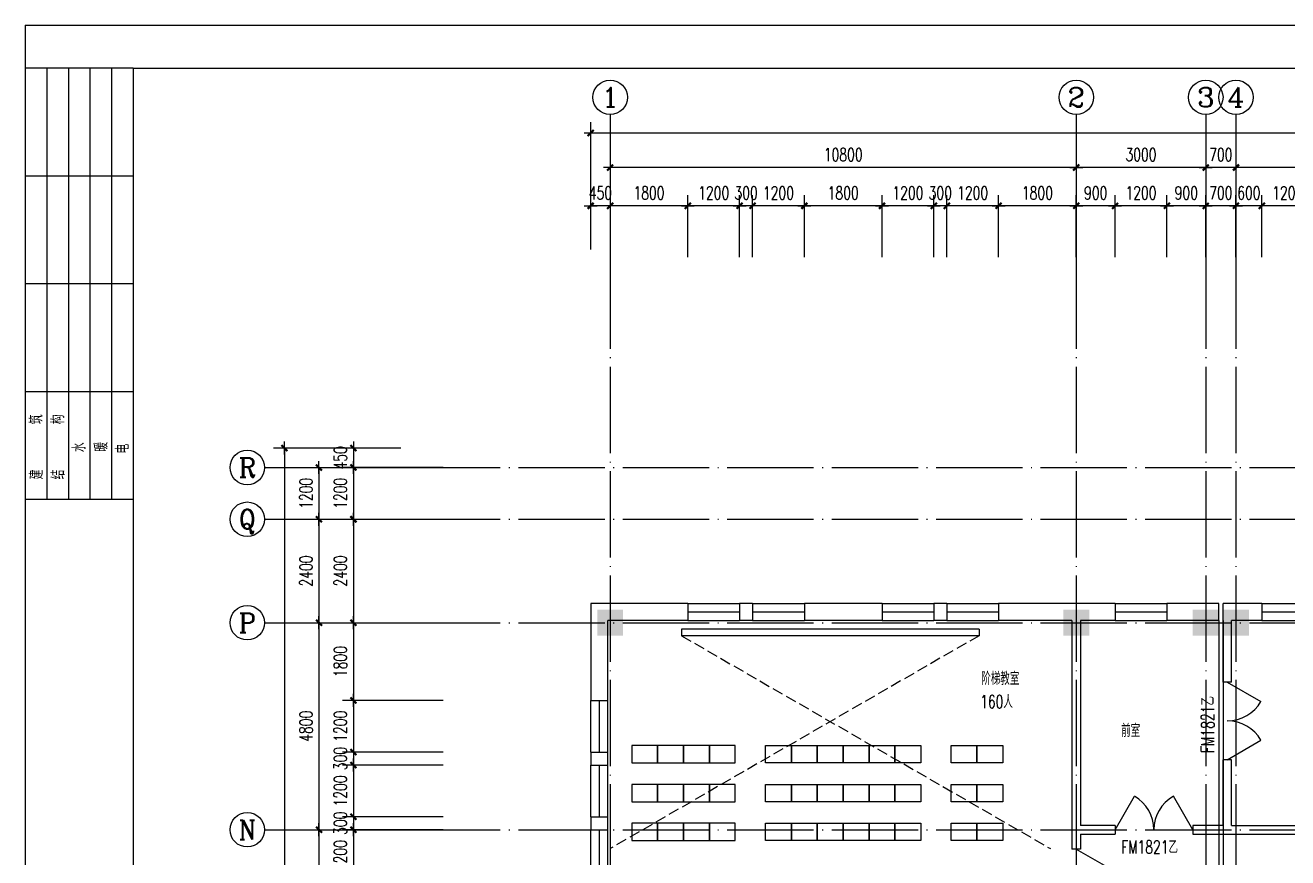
# Model space of a CAD drawing. Extents: x 165127 to 1058185, y 60808 to 144908.
# Drawn here: x 897285 to 926536, y 125603 to 144908 of the extents above; entities that cross this region are included whole.
import ezdxf
from ezdxf.enums import TextEntityAlignment as Align

# ---------------------------------------------------------------- set-up
doc = ezdxf.new("R2010")
doc.units = 0
doc.header["$LTSCALE"] = 1000
doc.linetypes.add('DASH', pattern=[0.35, 0.25, -0.1])
doc.linetypes.add('DOTE', pattern=[2.42, 2, -0.2, 0.02, -0.2])
doc.layers.get('0').update_dxf_attribs({"linetype": 'CONTINUOUS'})
doc.layers.get('DEFPOINTS').update_dxf_attribs({"linetype": 'CONTINUOUS'})
for name, color, linetype in [('AXIS', 3, 'CONTINUOUS'), ('AXIS_TEXT', 7, 'CONTINUOUS'), ('COLUMN', 7, 'CONTINUOUS'), ('DOTE', 1, 'DOTE'), ('F', 252, 'CONTINUOUS'), ('LVTRY', 6, 'CONTINUOUS'), ('PUB_DIM', 3, 'CONTINUOUS'), ('PUB_TEXT', 7, 'CONTINUOUS'), ('STAIR', 3, 'CONTINUOUS'), ('WALL', 255, 'CONTINUOUS'), ('WINDOW', 2, 'CONTINUOUS'), ('WINDOW_TEXT', 7, 'CONTINUOUS')]:
    doc.layers.add(name, color=color, linetype=linetype)
doc.styles.add('_HZTXT', font='romans.shx', dxfattribs={"width": 0.7, "bigfont": 'z.shx'})
doc.styles.add('COMPLEX', font='COMPLEX')
doc.styles.add('DIM_FONT', font='SIMPLEX.shx', dxfattribs={"width": 0.7})
doc.styles.add('SIMPLEX', font='SIMPLEX.SHX')
doc.styles.add('Z', font='romans', dxfattribs={"width": 0.8, "bigfont": 'z'})
doc.dimstyles.new('AXIS', dxfattribs={"dimtxt": 300, "dimasz": 1, "dimexe": 250, "dimexo": 300, "dimgap": 150, "dimtad": 1, "dimdec": 0, "dimdsep": 46, "dimtxsty": 'DIM_FONT', "dimblk": '_DIMX', "dimcen": 2.5, "dimse1": 1, "dimse2": 1, "dimclrt": 7, "dimadec": 0, "dimazin": 0, "dimtfac": 1, "dimtdec": 0, "dimtix": 1, "dimtmove": 2, "dimatfit": 3, "dimldrblk": '_DIMX', "dimfxl": 1, "dimarcsym": 0})
doc.dimstyles.new('DIMA', dxfattribs={"dimtxt": 300, "dimasz": 1, "dimexe": 250, "dimexo": 300, "dimgap": 150, "dimtad": 1, "dimdec": 0, "dimdsep": 46, "dimtxsty": 'DIM_FONT', "dimblk": '_DIMX', "dimcen": 2.5, "dimse1": 1, "dimclrt": 7, "dimadec": 0, "dimazin": 0, "dimtfac": 1, "dimtdec": 0, "dimtix": 1, "dimtmove": 2, "dimatfit": 3, "dimldrblk": '_DIMX', "dimfxl": 1, "dimarcsym": 0})
doc.dimstyles.new('DIMB', dxfattribs={"dimtxt": 300, "dimasz": 1, "dimexe": 250, "dimexo": 300, "dimgap": 150, "dimtad": 1, "dimdec": 0, "dimdsep": 46, "dimtxsty": 'DIM_FONT', "dimblk": '_DIMX', "dimcen": 2.5, "dimse2": 1, "dimclrt": 7, "dimadec": 0, "dimazin": 0, "dimtfac": 1, "dimtdec": 0, "dimtix": 1, "dimtmove": 2, "dimatfit": 3, "dimldrblk": '_DIMX', "dimfxl": 1, "dimarcsym": 0})
doc.dimstyles.new('DIMN', dxfattribs={"dimtxt": 300, "dimasz": 1, "dimexe": 250, "dimexo": 300, "dimgap": 150, "dimtad": 1, "dimdec": 0, "dimdsep": 46, "dimtxsty": 'DIM_FONT', "dimblk": '_DIMX', "dimcen": 2.5, "dimclrt": 7, "dimadec": 0, "dimazin": 0, "dimtfac": 1, "dimtdec": 0, "dimtix": 1, "dimtmove": 2, "dimatfit": 3, "dimldrblk": '_DIMX', "dimfxl": 1, "dimarcsym": 0})

# ---------------------------------------------------------------- blocks, each defined once
blk = doc.blocks.new('A$C407C5CBC')
at = {"layer": 'F'}
blk.add_lwpolyline([(0, 600), (400, 600), (400, 0), (0, 0)], close=True, dxfattribs=at)
blk = doc.blocks.new('_DBLK1')
for p, q in [((-0.5, 0), (-0.25, -0.433)), ((0.5, 0), (0.25, -0.433))]:
    blk.add_line(p, q)
for centre, start, end in [((-0.5, 0), 300, 0), ((0.5, 0), 180, 240)]:
    blk.add_arc(centre, 0.5, start, end)
at = {"layer": 'WINDOW_TEXT', "style": 'SIMPLEX', "flags": 9}
blk.add_attdef('A', text='', height=1, dxfattribs=at).set_placement((0, 1.5), align=Align.MIDDLE)
blk = doc.blocks.new('_FZH')
blk.add_solid([(-0.5, -0.5), (0.5, -0.5), (-0.5, 0.5), (0.5, 0.5)])
blk = doc.blocks.new('A$C34131D43')
at = {"color": 243}
for p, q in [((0, 84100), (0, 0)), ((0, 84100), (160900, 84100)), ((2500, 83102), (0, 83102)), ((500, 83102), (500, 73102)), ((1000, 83102), (1000, 73102)), ((1500, 83102), (1500, 73102)), ((2000, 83102), (2000, 73102)), ((2500, 80602), (0, 80602)), ((2500, 78102), (0, 78102)), ((2500, 75602), (0, 75602)), ((2500, 73102), (0, 73102))]:
    blk.add_line(p, q, dxfattribs=at)
at = {"color": 244}
for p, q in [((2500, 83100), (2500, 950)), ((159900, 83100), (2500, 83100))]:
    blk.add_line(p, q, dxfattribs=at)
at = {"color": 242, "style": 'Z', "width": 0.8}
for s, p in [('筑', (405, 74847)), ('构', (905, 74847)), ('水', (1397, 74200)), ('暖', (1909, 74211)), ('电', (2406, 74168)), ('建', (411, 73569)), ('结', (911, 73569))]:
    blk.add_text(s, height=300, rotation=90, dxfattribs=at).set_placement(p)
blk = doc.blocks.new('_AXISO')
blk.add_circle((0, 0), 0.5)
at = {"layer": 'AXIS_TEXT', "style": 'COMPLEX', "width": 1.041667}
blk.add_attdef('A', text='', height=0.56, dxfattribs=at).set_placement((-0.25, -0.28), (0.25, -0.28), align=Align.FIT)
blk = doc.blocks.new('_DIMX')
blk.add_line((-150, 0), (150, 0))
at = {"const_width": 50}
blk.add_lwpolyline([(-70, -70), (70, 70)], dxfattribs=at)
blk = doc.blocks.new('*D1246')
at = {"color": 0, "linetype": 'ByBlock'}
blk.add_line((752994, 141608), (744396, 141608), dxfattribs=at)
at = {"layer": 'DEFPOINTS', "color": 0, "linetype": 'ByBlock'}
for p in [(744395, 141608), (744395, 139408), (752995, 139408)]:
    blk.add_point(p, dxfattribs=at)
at = {"color": 0, "linetype": 'ByBlock', "rotation": 180}
blk.add_blockref('_DIMX', (744395, 141608), dxfattribs=at)
at = {"color": 0, "linetype": 'ByBlock'}
blk.add_blockref('_DIMX', (752995, 141608), dxfattribs=at)
at = {"color": 7, "linetype": 'ByBlock', "insert": (748695, 141908), "char_height": 300, "attachment_point": 5, "style": 'DIM_FONT'}
blk.add_mtext('8600', dxfattribs=at)
blk = doc.blocks.new('*D1247')
at = {"color": 0, "linetype": 'ByBlock'}
for p, q in [((743694, 141608), (743693, 141608)), ((744395, 141608), (743695, 141608)), ((744396, 141608), (744397, 141608))]:
    blk.add_line(p, q, dxfattribs=at)
at = {"layer": 'DEFPOINTS', "color": 0, "linetype": 'ByBlock'}
for p in [(743695, 141608), (743695, 139408), (744395, 139408)]:
    blk.add_point(p, dxfattribs=at)
at = {"color": 0, "linetype": 'ByBlock'}
blk.add_blockref('_DIMX', (743695, 141608), dxfattribs=at)
at = {"color": 0, "linetype": 'ByBlock', "rotation": 180}
blk.add_blockref('_DIMX', (744395, 141608), dxfattribs=at)
at = {"color": 7, "linetype": 'ByBlock', "insert": (744045, 141908), "char_height": 300, "attachment_point": 5, "style": 'DIM_FONT'}
blk.add_mtext('700', dxfattribs=at)
blk = doc.blocks.new('*D1248')
at = {"color": 0, "linetype": 'ByBlock'}
blk.add_line((743694, 141608), (740696, 141608), dxfattribs=at)
at = {"layer": 'DEFPOINTS', "color": 0, "linetype": 'ByBlock'}
for p in [(740695, 141608), (740695, 139408), (743695, 139408)]:
    blk.add_point(p, dxfattribs=at)
at = {"color": 0, "linetype": 'ByBlock', "rotation": 180}
blk.add_blockref('_DIMX', (740695, 141608), dxfattribs=at)
at = {"color": 0, "linetype": 'ByBlock'}
blk.add_blockref('_DIMX', (743695, 141608), dxfattribs=at)
at = {"color": 7, "linetype": 'ByBlock', "insert": (742195, 141908), "char_height": 300, "attachment_point": 5, "style": 'DIM_FONT'}
blk.add_mtext('3000', dxfattribs=at)
blk = doc.blocks.new('*D1249')
at = {"color": 0, "linetype": 'ByBlock'}
blk.add_line((740694, 141608), (729896, 141608), dxfattribs=at)
at = {"layer": 'DEFPOINTS', "color": 0, "linetype": 'ByBlock'}
for p in [(729895, 141608), (729895, 139408), (740695, 139408)]:
    blk.add_point(p, dxfattribs=at)
at = {"color": 0, "linetype": 'ByBlock', "rotation": 180}
blk.add_blockref('_DIMX', (729895, 141608), dxfattribs=at)
at = {"color": 0, "linetype": 'ByBlock'}
blk.add_blockref('_DIMX', (740695, 141608), dxfattribs=at)
at = {"color": 7, "linetype": 'ByBlock', "insert": (735295, 141908), "char_height": 300, "attachment_point": 5, "style": 'DIM_FONT'}
blk.add_mtext('10800', dxfattribs=at)
blk = doc.blocks.new('*D1250')
at = {"color": 0, "linetype": 'ByBlock'}
for p, q in [((729445, 139708), (729445, 142658)), ((855745, 139708), (855745, 142658)), ((855744, 142408), (729446, 142408))]:
    blk.add_line(p, q, dxfattribs=at)
at = {"layer": 'DEFPOINTS', "color": 0, "linetype": 'ByBlock'}
for p in [(729445, 142408), (729445, 139408), (855745, 139408)]:
    blk.add_point(p, dxfattribs=at)
at = {"color": 0, "linetype": 'ByBlock', "rotation": 180}
blk.add_blockref('_DIMX', (729445, 142408), dxfattribs=at)
at = {"color": 0, "linetype": 'ByBlock'}
blk.add_blockref('_DIMX', (855745, 142408), dxfattribs=at)
at = {"color": 7, "linetype": 'ByBlock', "insert": (792595, 142708), "char_height": 300, "attachment_point": 5, "style": 'DIM_FONT'}
blk.add_mtext('126300', dxfattribs=at)
blk = doc.blocks.new('*D1263')
at = {"color": 0, "linetype": 'ByBlock'}
blk.add_line((723149, 134652), (723149, 133454), dxfattribs=at)
at = {"layer": 'DEFPOINTS', "color": 0, "linetype": 'ByBlock'}
for p in [(725349, 134653), (723149, 133453), (725349, 133453)]:
    blk.add_point(p, dxfattribs=at)
at = {"color": 0, "linetype": 'ByBlock'}
for p, rotation in [((723149, 134653), 90), ((723149, 133453), 270)]:
    blk.add_blockref('_DIMX', p, dxfattribs=dict(at, rotation=rotation))
at = {"color": 7, "linetype": 'ByBlock', "insert": (722849, 134053), "char_height": 300, "attachment_point": 5, "rotation": 90, "style": 'DIM_FONT'}
blk.add_mtext('1200', dxfattribs=at)
blk = doc.blocks.new('*D1264')
at = {"color": 0, "linetype": 'ByBlock'}
blk.add_line((723149, 133452), (723149, 131054), dxfattribs=at)
at = {"layer": 'DEFPOINTS', "color": 0, "linetype": 'ByBlock'}
for p in [(725349, 133453), (723149, 131053), (725349, 131053)]:
    blk.add_point(p, dxfattribs=at)
at = {"color": 0, "linetype": 'ByBlock'}
for p, rotation in [((723149, 133453), 90), ((723149, 131053), 270)]:
    blk.add_blockref('_DIMX', p, dxfattribs=dict(at, rotation=rotation))
at = {"color": 7, "linetype": 'ByBlock', "insert": (722849, 132253), "char_height": 300, "attachment_point": 5, "rotation": 90, "style": 'DIM_FONT'}
blk.add_mtext('2400', dxfattribs=at)
blk = doc.blocks.new('*D1265')
at = {"color": 0, "linetype": 'ByBlock'}
blk.add_line((723149, 131052), (723149, 126254), dxfattribs=at)
at = {"layer": 'DEFPOINTS', "color": 0, "linetype": 'ByBlock'}
for p in [(725349, 131053), (723149, 126253), (725349, 126253)]:
    blk.add_point(p, dxfattribs=at)
at = {"color": 0, "linetype": 'ByBlock'}
for p, rotation in [((723149, 131053), 90), ((723149, 126253), 270)]:
    blk.add_blockref('_DIMX', p, dxfattribs=dict(at, rotation=rotation))
at = {"color": 7, "linetype": 'ByBlock', "insert": (722849, 128653), "char_height": 300, "attachment_point": 5, "rotation": 90, "style": 'DIM_FONT'}
blk.add_mtext('4800', dxfattribs=at)
blk = doc.blocks.new('*D1266')
at = {"color": 0, "linetype": 'ByBlock'}
blk.add_line((723149, 126252), (723149, 123254), dxfattribs=at)
at = {"layer": 'DEFPOINTS', "color": 0, "linetype": 'ByBlock'}
for p in [(725349, 126253), (723149, 123253), (725349, 123253)]:
    blk.add_point(p, dxfattribs=at)
at = {"color": 0, "linetype": 'ByBlock'}
for p, rotation in [((723149, 126253), 90), ((723149, 123253), 270)]:
    blk.add_blockref('_DIMX', p, dxfattribs=dict(at, rotation=rotation))
at = {"color": 7, "linetype": 'ByBlock', "insert": (722849, 124753), "char_height": 300, "attachment_point": 5, "rotation": 90, "style": 'DIM_FONT'}
blk.add_mtext('3000', dxfattribs=at)
blk = doc.blocks.new('*D1278')
at = {"color": 0, "linetype": 'ByBlock'}
for p, q in [((725049, 135103), (722099, 135103)), ((722349, 135102), (722349, 78404)), ((725049, 78403), (722099, 78403))]:
    blk.add_line(p, q, dxfattribs=at)
at = {"layer": 'DEFPOINTS', "color": 0, "linetype": 'ByBlock'}
for p in [(725349, 135103), (722349, 78403), (725349, 78403)]:
    blk.add_point(p, dxfattribs=at)
at = {"color": 0, "linetype": 'ByBlock'}
for p, rotation in [((722349, 135103), 90), ((722349, 78403), 270)]:
    blk.add_blockref('_DIMX', p, dxfattribs=dict(at, rotation=rotation))
at = {"color": 7, "linetype": 'ByBlock', "insert": (722049, 106753), "char_height": 300, "attachment_point": 5, "rotation": 90, "style": 'DIM_FONT'}
blk.add_mtext('56700', dxfattribs=at)
blk = doc.blocks.new('_WBLK')
for p, q in [((-0.5, 0.5), (0.5, 0.5)), ((-0.5, 0), (0.5, 0)), ((-0.5, -0.5), (0.5, -0.5))]:
    blk.add_line(p, q)
at = {"layer": 'WINDOW_TEXT', "style": 'SIMPLEX', "flags": 9}
blk.add_attdef('A', text='', height=1, dxfattribs=at).set_placement((0, 1.5), align=Align.MIDDLE)
blk = doc.blocks.new('*D1279')
at = {"color": 0, "linetype": 'ByBlock'}
for p, q in [((723947, 131052), (723947, 129254)), ((726024, 129253), (723697, 129253))]:
    blk.add_line(p, q, dxfattribs=at)
at = {"layer": 'DEFPOINTS', "color": 0, "linetype": 'ByBlock'}
for p in [(726324, 131053), (723947, 129253), (726324, 129253)]:
    blk.add_point(p, dxfattribs=at)
at = {"color": 0, "linetype": 'ByBlock'}
for p, rotation in [((723947, 131053), 90), ((723947, 129253), 270)]:
    blk.add_blockref('_DIMX', p, dxfattribs=dict(at, rotation=rotation))
at = {"color": 7, "linetype": 'ByBlock', "insert": (723647, 130153), "char_height": 300, "attachment_point": 5, "rotation": 90, "style": 'DIM_FONT'}
blk.add_mtext('1800', dxfattribs=at)
blk = doc.blocks.new('*D1280')
at = {"color": 0, "linetype": 'ByBlock'}
for p, q in [((726024, 129253), (723697, 129253)), ((723947, 129252), (723947, 128054)), ((726024, 128053), (723697, 128053))]:
    blk.add_line(p, q, dxfattribs=at)
at = {"layer": 'DEFPOINTS', "color": 0, "linetype": 'ByBlock'}
for p in [(726324, 129253), (723947, 128053), (726324, 128053)]:
    blk.add_point(p, dxfattribs=at)
at = {"color": 0, "linetype": 'ByBlock'}
for p, rotation in [((723947, 129253), 90), ((723947, 128053), 270)]:
    blk.add_blockref('_DIMX', p, dxfattribs=dict(at, rotation=rotation))
at = {"color": 7, "linetype": 'ByBlock', "insert": (723647, 128653), "char_height": 300, "attachment_point": 5, "rotation": 90, "style": 'DIM_FONT'}
blk.add_mtext('1200', dxfattribs=at)
blk = doc.blocks.new('*D1281')
at = {"color": 0, "linetype": 'ByBlock'}
for p, q in [((726024, 128053), (723697, 128053)), ((723947, 128054), (723947, 128055)), ((723947, 128053), (723947, 127753)), ((726024, 127753), (723697, 127753)), ((723947, 127752), (723947, 127751))]:
    blk.add_line(p, q, dxfattribs=at)
at = {"layer": 'DEFPOINTS', "color": 0, "linetype": 'ByBlock'}
for p in [(726324, 128053), (723947, 127753), (726324, 127753)]:
    blk.add_point(p, dxfattribs=at)
at = {"color": 0, "linetype": 'ByBlock'}
for p, rotation in [((723947, 128053), 270), ((723947, 127753), 90)]:
    blk.add_blockref('_DIMX', p, dxfattribs=dict(at, rotation=rotation))
at = {"color": 7, "linetype": 'ByBlock', "insert": (723647, 127903), "char_height": 300, "attachment_point": 5, "rotation": 90, "style": 'DIM_FONT'}
blk.add_mtext('300', dxfattribs=at)
blk = doc.blocks.new('*D1282')
at = {"color": 0, "linetype": 'ByBlock'}
for p, q in [((726024, 127753), (723697, 127753)), ((723947, 127752), (723947, 126554)), ((726024, 126553), (723697, 126553))]:
    blk.add_line(p, q, dxfattribs=at)
at = {"layer": 'DEFPOINTS', "color": 0, "linetype": 'ByBlock'}
for p in [(726324, 127753), (723947, 126553), (726324, 126553)]:
    blk.add_point(p, dxfattribs=at)
at = {"color": 0, "linetype": 'ByBlock'}
for p, rotation in [((723947, 127753), 90), ((723947, 126553), 270)]:
    blk.add_blockref('_DIMX', p, dxfattribs=dict(at, rotation=rotation))
at = {"color": 7, "linetype": 'ByBlock', "insert": (723647, 127153), "char_height": 300, "attachment_point": 5, "rotation": 90, "style": 'DIM_FONT'}
blk.add_mtext('1200', dxfattribs=at)
blk = doc.blocks.new('*D1283')
at = {"color": 0, "linetype": 'ByBlock'}
for p, q in [((726024, 126553), (723697, 126553)), ((723947, 126554), (723947, 126555)), ((723947, 126553), (723947, 126253)), ((726024, 126253), (723697, 126253)), ((723947, 126252), (723947, 126251))]:
    blk.add_line(p, q, dxfattribs=at)
at = {"layer": 'DEFPOINTS', "color": 0, "linetype": 'ByBlock'}
for p in [(726324, 126553), (723947, 126253), (726324, 126253)]:
    blk.add_point(p, dxfattribs=at)
at = {"color": 0, "linetype": 'ByBlock'}
for p, rotation in [((723947, 126553), 270), ((723947, 126253), 90)]:
    blk.add_blockref('_DIMX', p, dxfattribs=dict(at, rotation=rotation))
at = {"color": 7, "linetype": 'ByBlock', "insert": (723647, 126403), "char_height": 300, "attachment_point": 5, "rotation": 90, "style": 'DIM_FONT'}
blk.add_mtext('300', dxfattribs=at)
blk = doc.blocks.new('*D1284')
at = {"color": 0, "linetype": 'ByBlock'}
for p, q in [((726024, 126253), (723697, 126253)), ((723947, 126252), (723947, 125054)), ((726024, 125053), (723697, 125053))]:
    blk.add_line(p, q, dxfattribs=at)
at = {"layer": 'DEFPOINTS', "color": 0, "linetype": 'ByBlock'}
for p in [(726324, 126253), (723947, 125053), (726324, 125053)]:
    blk.add_point(p, dxfattribs=at)
at = {"color": 0, "linetype": 'ByBlock'}
for p, rotation in [((723947, 126253), 90), ((723947, 125053), 270)]:
    blk.add_blockref('_DIMX', p, dxfattribs=dict(at, rotation=rotation))
at = {"color": 7, "linetype": 'ByBlock', "insert": (723647, 125653), "char_height": 300, "attachment_point": 5, "rotation": 90, "style": 'DIM_FONT'}
blk.add_mtext('1200', dxfattribs=at)
blk = doc.blocks.new('*D1312')
at = {"color": 0, "linetype": 'ByBlock'}
for p, q in [((744995, 139530), (744995, 140971)), ((746194, 140721), (744996, 140721)), ((746195, 139530), (746195, 140971))]:
    blk.add_line(p, q, dxfattribs=at)
at = {"layer": 'DEFPOINTS', "color": 0, "linetype": 'ByBlock'}
for p in [(744995, 140721), (744995, 139230), (746195, 139230)]:
    blk.add_point(p, dxfattribs=at)
at = {"color": 0, "linetype": 'ByBlock', "rotation": 180}
blk.add_blockref('_DIMX', (744995, 140721), dxfattribs=at)
at = {"color": 0, "linetype": 'ByBlock'}
blk.add_blockref('_DIMX', (746195, 140721), dxfattribs=at)
at = {"color": 7, "linetype": 'ByBlock', "insert": (745595, 141021), "char_height": 300, "attachment_point": 5, "style": 'DIM_FONT'}
blk.add_mtext('1200', dxfattribs=at)
blk = doc.blocks.new('*D1313')
at = {"color": 0, "linetype": 'ByBlock'}
for p, q in [((744394, 140721), (744393, 140721)), ((744395, 139530), (744395, 140971)), ((744995, 140721), (744395, 140721)), ((744995, 139530), (744995, 140971)), ((744996, 140721), (744997, 140721))]:
    blk.add_line(p, q, dxfattribs=at)
at = {"layer": 'DEFPOINTS', "color": 0, "linetype": 'ByBlock'}
for p in [(744395, 140721), (744395, 139230), (744995, 139230)]:
    blk.add_point(p, dxfattribs=at)
at = {"color": 0, "linetype": 'ByBlock'}
blk.add_blockref('_DIMX', (744395, 140721), dxfattribs=at)
at = {"color": 0, "linetype": 'ByBlock', "rotation": 180}
blk.add_blockref('_DIMX', (744995, 140721), dxfattribs=at)
at = {"color": 7, "linetype": 'ByBlock', "insert": (744695, 141021), "char_height": 300, "attachment_point": 5, "style": 'DIM_FONT'}
blk.add_mtext('600', dxfattribs=at)
blk = doc.blocks.new('*D1314')
at = {"color": 0, "linetype": 'ByBlock'}
for p, q in [((743694, 140721), (743693, 140721)), ((743695, 139530), (743695, 140971)), ((744395, 140721), (743695, 140721)), ((744395, 139530), (744395, 140971)), ((744396, 140721), (744397, 140721))]:
    blk.add_line(p, q, dxfattribs=at)
at = {"layer": 'DEFPOINTS', "color": 0, "linetype": 'ByBlock'}
for p in [(743695, 140721), (743695, 139230), (744395, 139230)]:
    blk.add_point(p, dxfattribs=at)
at = {"color": 0, "linetype": 'ByBlock'}
blk.add_blockref('_DIMX', (743695, 140721), dxfattribs=at)
at = {"color": 0, "linetype": 'ByBlock', "rotation": 180}
blk.add_blockref('_DIMX', (744395, 140721), dxfattribs=at)
at = {"color": 7, "linetype": 'ByBlock', "insert": (744045, 141021), "char_height": 300, "attachment_point": 5, "style": 'DIM_FONT'}
blk.add_mtext('700', dxfattribs=at)
blk = doc.blocks.new('*D1315')
at = {"color": 0, "linetype": 'ByBlock'}
for p, q in [((742795, 139530), (742795, 140971)), ((743694, 140721), (742796, 140721)), ((743695, 139530), (743695, 140971))]:
    blk.add_line(p, q, dxfattribs=at)
at = {"layer": 'DEFPOINTS', "color": 0, "linetype": 'ByBlock'}
for p in [(742795, 140721), (742795, 139230), (743695, 139230)]:
    blk.add_point(p, dxfattribs=at)
at = {"color": 0, "linetype": 'ByBlock', "rotation": 180}
blk.add_blockref('_DIMX', (742795, 140721), dxfattribs=at)
at = {"color": 0, "linetype": 'ByBlock'}
blk.add_blockref('_DIMX', (743695, 140721), dxfattribs=at)
at = {"color": 7, "linetype": 'ByBlock', "insert": (743245, 141021), "char_height": 300, "attachment_point": 5, "style": 'DIM_FONT'}
blk.add_mtext('900', dxfattribs=at)
blk = doc.blocks.new('*D1316')
at = {"color": 0, "linetype": 'ByBlock'}
for p, q in [((741595, 139530), (741595, 140971)), ((742794, 140721), (741596, 140721)), ((742795, 139530), (742795, 140971))]:
    blk.add_line(p, q, dxfattribs=at)
at = {"layer": 'DEFPOINTS', "color": 0, "linetype": 'ByBlock'}
for p in [(741595, 140721), (741595, 139230), (742795, 139230)]:
    blk.add_point(p, dxfattribs=at)
at = {"color": 0, "linetype": 'ByBlock', "rotation": 180}
blk.add_blockref('_DIMX', (741595, 140721), dxfattribs=at)
at = {"color": 0, "linetype": 'ByBlock'}
blk.add_blockref('_DIMX', (742795, 140721), dxfattribs=at)
at = {"color": 7, "linetype": 'ByBlock', "insert": (742195, 141021), "char_height": 300, "attachment_point": 5, "style": 'DIM_FONT'}
blk.add_mtext('1200', dxfattribs=at)
blk = doc.blocks.new('*D1317')
at = {"color": 0, "linetype": 'ByBlock'}
for p, q in [((740695, 139530), (740695, 140971)), ((741594, 140721), (740696, 140721)), ((741595, 139530), (741595, 140971))]:
    blk.add_line(p, q, dxfattribs=at)
at = {"layer": 'DEFPOINTS', "color": 0, "linetype": 'ByBlock'}
for p in [(740695, 140721), (740695, 139230), (741595, 139230)]:
    blk.add_point(p, dxfattribs=at)
at = {"color": 0, "linetype": 'ByBlock', "rotation": 180}
blk.add_blockref('_DIMX', (740695, 140721), dxfattribs=at)
at = {"color": 0, "linetype": 'ByBlock'}
blk.add_blockref('_DIMX', (741595, 140721), dxfattribs=at)
at = {"color": 7, "linetype": 'ByBlock', "insert": (741145, 141021), "char_height": 300, "attachment_point": 5, "style": 'DIM_FONT'}
blk.add_mtext('900', dxfattribs=at)
blk = doc.blocks.new('*D1318')
at = {"color": 0, "linetype": 'ByBlock'}
for p, q in [((738895, 139530), (738895, 140971)), ((740694, 140721), (738896, 140721)), ((740695, 139530), (740695, 140971))]:
    blk.add_line(p, q, dxfattribs=at)
at = {"layer": 'DEFPOINTS', "color": 0, "linetype": 'ByBlock'}
for p in [(738895, 140721), (738895, 139230), (740695, 139230)]:
    blk.add_point(p, dxfattribs=at)
at = {"color": 0, "linetype": 'ByBlock', "rotation": 180}
blk.add_blockref('_DIMX', (738895, 140721), dxfattribs=at)
at = {"color": 0, "linetype": 'ByBlock'}
blk.add_blockref('_DIMX', (740695, 140721), dxfattribs=at)
at = {"color": 7, "linetype": 'ByBlock', "insert": (739795, 141021), "char_height": 300, "attachment_point": 5, "style": 'DIM_FONT'}
blk.add_mtext('1800', dxfattribs=at)
blk = doc.blocks.new('*D1319')
at = {"color": 0, "linetype": 'ByBlock'}
for p, q in [((737695, 139530), (737695, 140971)), ((738894, 140721), (737696, 140721)), ((738895, 139530), (738895, 140971))]:
    blk.add_line(p, q, dxfattribs=at)
at = {"layer": 'DEFPOINTS', "color": 0, "linetype": 'ByBlock'}
for p in [(737695, 140721), (737695, 139230), (738895, 139230)]:
    blk.add_point(p, dxfattribs=at)
at = {"color": 0, "linetype": 'ByBlock'}
for p, rotation in [((737695, 140721), 180.0000000000014), ((738895, 140721), 1.438849039914203e-12)]:
    blk.add_blockref('_DIMX', p, dxfattribs=dict(at, rotation=rotation))
at = {"color": 7, "linetype": 'ByBlock', "insert": (738295, 141021), "char_height": 300, "attachment_point": 5, "style": 'DIM_FONT'}
blk.add_mtext('1200', dxfattribs=at)
blk = doc.blocks.new('*D1320')
at = {"color": 0, "linetype": 'ByBlock'}
for p, q in [((737394, 140721), (737393, 140721)), ((737395, 139530), (737395, 140971)), ((737695, 140721), (737395, 140721)), ((737695, 139530), (737695, 140971)), ((737696, 140721), (737697, 140721))]:
    blk.add_line(p, q, dxfattribs=at)
at = {"layer": 'DEFPOINTS', "color": 0, "linetype": 'ByBlock'}
for p in [(737395, 140721), (737395, 139230), (737695, 139230)]:
    blk.add_point(p, dxfattribs=at)
at = {"color": 0, "linetype": 'ByBlock'}
blk.add_blockref('_DIMX', (737395, 140721), dxfattribs=at)
at = {"color": 0, "linetype": 'ByBlock', "rotation": 180}
blk.add_blockref('_DIMX', (737695, 140721), dxfattribs=at)
at = {"color": 7, "linetype": 'ByBlock', "insert": (737545, 141021), "char_height": 300, "attachment_point": 5, "style": 'DIM_FONT'}
blk.add_mtext('300', dxfattribs=at)
blk = doc.blocks.new('*D1321')
at = {"color": 0, "linetype": 'ByBlock'}
for p, q in [((736195, 139530), (736195, 140971)), ((737394, 140721), (736196, 140721)), ((737395, 139530), (737395, 140971))]:
    blk.add_line(p, q, dxfattribs=at)
at = {"layer": 'DEFPOINTS', "color": 0, "linetype": 'ByBlock'}
for p in [(736195, 140721), (736195, 139230), (737395, 139230)]:
    blk.add_point(p, dxfattribs=at)
at = {"color": 0, "linetype": 'ByBlock', "rotation": 180}
blk.add_blockref('_DIMX', (736195, 140721), dxfattribs=at)
at = {"color": 0, "linetype": 'ByBlock'}
blk.add_blockref('_DIMX', (737395, 140721), dxfattribs=at)
at = {"color": 7, "linetype": 'ByBlock', "insert": (736795, 141021), "char_height": 300, "attachment_point": 5, "style": 'DIM_FONT'}
blk.add_mtext('1200', dxfattribs=at)
blk = doc.blocks.new('*D1322')
at = {"color": 0, "linetype": 'ByBlock'}
for p, q in [((734395, 139530), (734395, 140971)), ((736194, 140721), (734396, 140721)), ((736195, 139530), (736195, 140971))]:
    blk.add_line(p, q, dxfattribs=at)
at = {"layer": 'DEFPOINTS', "color": 0, "linetype": 'ByBlock'}
for p in [(734395, 140721), (734395, 139230), (736195, 139230)]:
    blk.add_point(p, dxfattribs=at)
at = {"color": 0, "linetype": 'ByBlock', "rotation": 180}
blk.add_blockref('_DIMX', (734395, 140721), dxfattribs=at)
at = {"color": 0, "linetype": 'ByBlock'}
blk.add_blockref('_DIMX', (736195, 140721), dxfattribs=at)
at = {"color": 7, "linetype": 'ByBlock', "insert": (735295, 141021), "char_height": 300, "attachment_point": 5, "style": 'DIM_FONT'}
blk.add_mtext('1800', dxfattribs=at)
blk = doc.blocks.new('*D1323')
at = {"color": 0, "linetype": 'ByBlock'}
for p, q in [((733195, 139530), (733195, 140971)), ((734394, 140721), (733196, 140721)), ((734395, 139530), (734395, 140971))]:
    blk.add_line(p, q, dxfattribs=at)
at = {"layer": 'DEFPOINTS', "color": 0, "linetype": 'ByBlock'}
for p in [(733195, 140721), (733195, 139230), (734395, 139230)]:
    blk.add_point(p, dxfattribs=at)
at = {"color": 0, "linetype": 'ByBlock', "rotation": 180}
blk.add_blockref('_DIMX', (733195, 140721), dxfattribs=at)
at = {"color": 0, "linetype": 'ByBlock'}
blk.add_blockref('_DIMX', (734395, 140721), dxfattribs=at)
at = {"color": 7, "linetype": 'ByBlock', "insert": (733795, 141021), "char_height": 300, "attachment_point": 5, "style": 'DIM_FONT'}
blk.add_mtext('1200', dxfattribs=at)
blk = doc.blocks.new('*D1324')
at = {"color": 0, "linetype": 'ByBlock'}
for p, q in [((732894, 140721), (732893, 140721)), ((732895, 139530), (732895, 140971)), ((733195, 140721), (732895, 140721)), ((733195, 139530), (733195, 140971)), ((733196, 140721), (733197, 140721))]:
    blk.add_line(p, q, dxfattribs=at)
at = {"layer": 'DEFPOINTS', "color": 0, "linetype": 'ByBlock'}
for p in [(732895, 140721), (732895, 139230), (733195, 139230)]:
    blk.add_point(p, dxfattribs=at)
at = {"color": 0, "linetype": 'ByBlock'}
blk.add_blockref('_DIMX', (732895, 140721), dxfattribs=at)
at = {"color": 0, "linetype": 'ByBlock', "rotation": 180}
blk.add_blockref('_DIMX', (733195, 140721), dxfattribs=at)
at = {"color": 7, "linetype": 'ByBlock', "insert": (733045, 141021), "char_height": 300, "attachment_point": 5, "style": 'DIM_FONT'}
blk.add_mtext('300', dxfattribs=at)
blk = doc.blocks.new('*D1325')
at = {"color": 0, "linetype": 'ByBlock'}
for p, q in [((731695, 139530), (731695, 140971)), ((732894, 140721), (731696, 140721)), ((732895, 139530), (732895, 140971))]:
    blk.add_line(p, q, dxfattribs=at)
at = {"layer": 'DEFPOINTS', "color": 0, "linetype": 'ByBlock'}
for p in [(731695, 140721), (731695, 139230), (732895, 139230)]:
    blk.add_point(p, dxfattribs=at)
at = {"color": 0, "linetype": 'ByBlock', "rotation": 180}
blk.add_blockref('_DIMX', (731695, 140721), dxfattribs=at)
at = {"color": 0, "linetype": 'ByBlock'}
blk.add_blockref('_DIMX', (732895, 140721), dxfattribs=at)
at = {"color": 7, "linetype": 'ByBlock', "insert": (732295, 141021), "char_height": 300, "attachment_point": 5, "style": 'DIM_FONT'}
blk.add_mtext('1200', dxfattribs=at)
blk = doc.blocks.new('*D1326')
at = {"color": 0, "linetype": 'ByBlock'}
for p, q in [((731694, 140721), (729896, 140721)), ((731695, 139530), (731695, 140971))]:
    blk.add_line(p, q, dxfattribs=at)
at = {"layer": 'DEFPOINTS', "color": 0, "linetype": 'ByBlock'}
for p in [(729895, 140721), (729895, 139230), (731695, 139230)]:
    blk.add_point(p, dxfattribs=at)
at = {"color": 0, "linetype": 'ByBlock', "rotation": 180}
blk.add_blockref('_DIMX', (729895, 140721), dxfattribs=at)
at = {"color": 0, "linetype": 'ByBlock'}
blk.add_blockref('_DIMX', (731695, 140721), dxfattribs=at)
at = {"color": 7, "linetype": 'ByBlock', "insert": (730795, 141021), "char_height": 300, "attachment_point": 5, "style": 'DIM_FONT'}
blk.add_mtext('1800', dxfattribs=at)
blk = doc.blocks.new('*D1364')
at = {"color": 0, "linetype": 'ByBlock'}
for p, q in [((729444, 140721), (729443, 140721)), ((729895, 140721), (729445, 140721)), ((729896, 140721), (729897, 140721))]:
    blk.add_line(p, q, dxfattribs=at)
at = {"layer": 'DEFPOINTS', "color": 0, "linetype": 'ByBlock'}
for p in [(729445, 140721), (729445, 139230), (729895, 139230)]:
    blk.add_point(p, dxfattribs=at)
at = {"color": 0, "linetype": 'ByBlock'}
blk.add_blockref('_DIMX', (729445, 140721), dxfattribs=at)
at = {"color": 0, "linetype": 'ByBlock', "rotation": 180}
blk.add_blockref('_DIMX', (729895, 140721), dxfattribs=at)
at = {"color": 7, "linetype": 'ByBlock', "insert": (729670, 141021), "char_height": 300, "attachment_point": 5, "style": 'DIM_FONT'}
blk.add_mtext('450', dxfattribs=at)
blk = doc.blocks.new('*D1366')
at = {"color": 0, "linetype": 'ByBlock'}
for p, q in [((723947, 135104), (723947, 135105)), ((723947, 135103), (723947, 134653)), ((726024, 134653), (723697, 134653)), ((723947, 134652), (723947, 134651))]:
    blk.add_line(p, q, dxfattribs=at)
at = {"layer": 'DEFPOINTS', "color": 0, "linetype": 'ByBlock'}
for p in [(726324, 135103), (723947, 134653), (726324, 134653)]:
    blk.add_point(p, dxfattribs=at)
at = {"color": 0, "linetype": 'ByBlock'}
for p, rotation in [((723947, 135103), 270), ((723947, 134653), 90)]:
    blk.add_blockref('_DIMX', p, dxfattribs=dict(at, rotation=rotation))
at = {"color": 7, "linetype": 'ByBlock', "insert": (723647, 134878), "char_height": 300, "attachment_point": 5, "rotation": 90, "style": 'DIM_FONT'}
blk.add_mtext('450', dxfattribs=at)
blk = doc.blocks.new('*D1372')
at = {"color": 0, "linetype": 'ByBlock'}
blk.add_line((723947, 134652), (723947, 133454), dxfattribs=at)
at = {"layer": 'DEFPOINTS', "color": 0, "linetype": 'ByBlock'}
for p in [(726147, 134653), (723947, 133453), (726147, 133453)]:
    blk.add_point(p, dxfattribs=at)
at = {"color": 0, "linetype": 'ByBlock'}
for p, rotation in [((723947, 134653), 90), ((723947, 133453), 270)]:
    blk.add_blockref('_DIMX', p, dxfattribs=dict(at, rotation=rotation))
at = {"color": 7, "linetype": 'ByBlock', "insert": (723647, 134053), "char_height": 300, "attachment_point": 5, "rotation": 90, "style": 'DIM_FONT'}
blk.add_mtext('1200', dxfattribs=at)
blk = doc.blocks.new('*D1373')
at = {"color": 0, "linetype": 'ByBlock'}
blk.add_line((723947, 133452), (723947, 131054), dxfattribs=at)
at = {"layer": 'DEFPOINTS', "color": 0, "linetype": 'ByBlock'}
for p in [(726147, 133453), (723947, 131053), (726147, 131053)]:
    blk.add_point(p, dxfattribs=at)
at = {"color": 0, "linetype": 'ByBlock'}
for p, rotation in [((723947, 133453), 90), ((723947, 131053), 270)]:
    blk.add_blockref('_DIMX', p, dxfattribs=dict(at, rotation=rotation))
at = {"color": 7, "linetype": 'ByBlock', "insert": (723647, 132253), "char_height": 300, "attachment_point": 5, "rotation": 90, "style": 'DIM_FONT'}
blk.add_mtext('2400', dxfattribs=at)

msp = doc.modelspace()

# ---------------------------------------------------------------- linework, layer by layer
at = {"layer": 'AXIS'}
for p, q in [((910836.1, 142836.6), (910836.1, 139407.6)), ((921636.1, 142836.6), (921636.1, 139407.6)), ((924636.1, 142836.6), (924636.1, 139407.6)), ((925336.1, 142836.6), (925336.1, 139407.6)), ((902829.3, 134653.1), (906289.5, 134653.1)), ((902829.3, 133453.1), (906289.5, 133453.1)), ((902829.3, 131053.1), (906289.5, 131053.1)), ((902829.3, 126253.1), (906289.5, 126253.1))]:
    msp.add_line(p, q, dxfattribs=at)
at = {"layer": 'DOTE'}
for p, q in [((910836.1, 139407.6), (910836.1, 71351.8)), ((921636.1, 139407.6), (921636.1, 71351.8)), ((924636.1, 139407.6), (924636.1, 71351.8)), ((925336.1, 139407.6), (925336.1, 116803.1)), ((906289.5, 134653.1), (953436.1, 134653.1)), ((906289.5, 133453.1), (973536.1, 133453.1)), ((906289.5, 131053.1), (949067, 131053.1)), ((906289.5, 126253.1), (973536.1, 126253.1))]:
    msp.add_line(p, q, dxfattribs=at)
at = {"layer": 'F', "linetype": 'DASH'}
for p, q in [((919386.1, 130753.1), (910836.1, 125816.7)), ((912486.1, 130753.1), (921036.1, 125816.7))]:
    msp.add_line(p, q, dxfattribs=at)
at = {"layer": 'LVTRY'}
for p, q in [((919386.1, 130903.1), (912486.1, 130903.1)), ((912486.1, 130903.1), (912486.1, 130753.1)), ((919386.1, 130903.1), (919386.1, 130753.1)), ((919386.1, 130753.1), (912486.1, 130753.1))]:
    msp.add_line(p, q, dxfattribs=at)
at = {"layer": 'STAIR'}
for p, q in [((924936.1, 131103.1), (924936.1, 117203.1)), ((925036.1, 131103.1), (925036.1, 117203.1))]:
    msp.add_line(p, q, dxfattribs=at)
at = {"layer": 'WALL'}
for p, q in [((910386.1, 131503.1), (910386.1, 129253.1)), ((912636.1, 131503.1), (910386.1, 131503.1)), ((912636.1, 131503.1), (912636.1, 131103.1)), ((914136.1, 131503.1), (913836.1, 131503.1)), ((913836.1, 131503.1), (913836.1, 131103.1)), ((914136.1, 131503.1), (914136.1, 131103.1)), ((917136.1, 131503.1), (915336.1, 131503.1)), ((915336.1, 131503.1), (915336.1, 131103.1)), ((917136.1, 131503.1), (917136.1, 131103.1)), ((918636.1, 131503.1), (918336.1, 131503.1)), ((918336.1, 131503.1), (918336.1, 131103.1)), ((918636.1, 131503.1), (918636.1, 131103.1)), ((922536.1, 131503.1), (919836.1, 131503.1)), ((919836.1, 131503.1), (919836.1, 131103.1)), ((922536.1, 131503.1), (922536.1, 131103.1)), ((924936.1, 131503.1), (923736.1, 131503.1)), ((923736.1, 131503.1), (923736.1, 131103.1)), ((924936.1, 131103.1), (924936.1, 131503.1)), ((925036.1, 131103.1), (925036.1, 131503.1)), ((925936.1, 131503.1), (925036.1, 131503.1)), ((925936.1, 131503.1), (925936.1, 131103.1)), ((910786.1, 129253.1), (910786.1, 131103.1)), ((912636.1, 131103.1), (910786.1, 131103.1)), ((914136.1, 131103.1), (913836.1, 131103.1)), ((917136.1, 131103.1), (915336.1, 131103.1)), ((918636.1, 131103.1), (918336.1, 131103.1)), ((921536.1, 131103.1), (919836.1, 131103.1)), ((921536.1, 131103.1), (921536.1, 125803.1)), ((921736.1, 131103.1), (921736.1, 126353.1)), ((922536.1, 131103.1), (921736.1, 131103.1)), ((924936.1, 131103.1), (923736.1, 131103.1)), ((925036.1, 129678.1), (925036.1, 131103.1)), ((925236.1, 129678.1), (925236.1, 131103.1)), ((925936.1, 131103.1), (925236.1, 131103.1)), ((925236.1, 129678.1), (925036.1, 129678.1)), ((910386.1, 129253.1), (910786.1, 129253.1)), ((910386.1, 128053.1), (910386.1, 127753.1)), ((910386.1, 128053.1), (910786.1, 128053.1)), ((910786.1, 127753.1), (910786.1, 128053.1)), ((925236.1, 127878.1), (925036.1, 127878.1)), ((925036.1, 126353.1), (925036.1, 127878.1)), ((925236.1, 126353.1), (925236.1, 127878.1)), ((910386.1, 127753.1), (910786.1, 127753.1)), ((910386.1, 126553.1), (910386.1, 126253.1)), ((910386.1, 126553.1), (910786.1, 126553.1)), ((910786.1, 126253.1), (910786.1, 126553.1)), ((910386.1, 126253.1), (910786.1, 126253.1)), ((922536.1, 126353.1), (921736.1, 126353.1)), ((921736.1, 126153.1), (922536.1, 126153.1)), ((921736.1, 126153.1), (921736.1, 125803.1)), ((922536.1, 126353.1), (922536.1, 126153.1)), ((924336.1, 126353.1), (924336.1, 126153.1)), ((925036.1, 126353.1), (924336.1, 126353.1)), ((924336.1, 126153.1), (936336.1, 126153.1)), ((925236.1, 126353.1), (933986.1, 126353.1)), ((921736.1, 125803.1), (921536.1, 125803.1))]:
    msp.add_line(p, q, dxfattribs=at)

# ---------------------------------------------------------------- block references
at = {"layer": 'AXIS'}
ref = msp.add_blockref('_AXISO', (910836.1, 143236.6), dxfattribs=dict(at, xscale=800, yscale=800, zscale=800))
ref.add_attrib('A', '1', dxfattribs={"layer": 'AXIS_TEXT', "height": 448, "style": 'COMPLEX', "width": 2.083333}).set_placement((910636.1, 143012.6), (911036.1, 143012.6), align=Align.FIT)
ref = msp.add_blockref('_AXISO', (921636.1, 143236.6), dxfattribs=dict(at, xscale=800, yscale=800, zscale=800))
ref.add_attrib('A', '2', dxfattribs={"layer": 'AXIS_TEXT', "height": 448, "style": 'COMPLEX', "width": 1.339286}).set_placement((921436.1, 143012.6), (921836.1, 143012.6), align=Align.FIT)
ref = msp.add_blockref('_AXISO', (924636.1, 143236.6), dxfattribs=dict(at, xscale=800, yscale=800, zscale=800))
ref.add_attrib('A', '3', dxfattribs={"layer": 'AXIS_TEXT', "height": 448, "style": 'COMPLEX', "width": 1.339286}).set_placement((924436.1, 143012.6), (924836.1, 143012.6), align=Align.FIT)
ref = msp.add_blockref('_AXISO', (925336.1, 143236.6), dxfattribs=dict(at, xscale=800, yscale=800, zscale=800))
ref.add_attrib('A', '4', dxfattribs={"layer": 'AXIS_TEXT', "height": 448, "style": 'COMPLEX', "width": 1.171875}).set_placement((925136.1, 143012.6), (925536.1, 143012.6), align=Align.FIT)
at = {"layer": 'AXIS', "xscale": 800, "yscale": 800, "zscale": 800}
msp.add_blockref('_AXISO', (902429.3, 134653.1), dxfattribs=at).add_auto_attribs({'A': 'R'})
at = {"layer": 'AXIS'}
ref = msp.add_blockref('_AXISO', (902429.3, 133453.1), dxfattribs=dict(at, xscale=800, yscale=800, zscale=800))
ref.add_attrib('A', 'Q', dxfattribs={"layer": 'AXIS_TEXT', "height": 448, "style": 'COMPLEX', "width": 1.171875}).set_placement((902229.3, 133229.1), (902629.3, 133229.1), align=Align.FIT)
ref = msp.add_blockref('_AXISO', (902429.3, 131053.1), dxfattribs=dict(at, xscale=800, yscale=800, zscale=800))
ref.add_attrib('A', 'P', dxfattribs={"layer": 'AXIS_TEXT', "height": 448, "style": 'COMPLEX', "width": 1.102941}).set_placement((902229.3, 130829.1), (902629.3, 130829.1), align=Align.FIT)
ref = msp.add_blockref('_AXISO', (902429.3, 126253.1), dxfattribs=dict(at, xscale=800, yscale=800, zscale=800))
ref.add_attrib('A', 'N', dxfattribs={"layer": 'AXIS_TEXT', "height": 448, "style": 'COMPLEX', "width": 0.986842}).set_placement((902229.3, 126029.1), (902629.3, 126029.1), align=Align.FIT)
at = {"layer": 'COLUMN', "xscale": 600, "yscale": 600, "zscale": 600}
for p in [(910836.1, 131053.1), (921636.1, 131053.1), (924636.1, 131053.1), (925336.1, 131053.1)]:
    msp.add_blockref('_FZH', p, dxfattribs=at)
at = {"layer": 'STAIR', "xscale": -1, "rotation": 270}
for p in [(911336.1, 127803.1), (911936.1, 127803.1), (912536.1, 127803.1), (913136.1, 127803.1), (911336.1, 126903.1), (911936.1, 126903.1), (912536.1, 126903.1), (913136.1, 126903.1), (911336.1, 126003.1), (911936.1, 126003.1), (912536.1, 126003.1), (913136.1, 126003.1)]:
    msp.add_blockref('A$C407C5CBC', p, dxfattribs=at)
at = {"layer": 'STAIR', "rotation": 90}
for p in [(915036.1, 127803.1), (915636.1, 127803.1), (916236.1, 127803.1), (916836.1, 127803.1), (917436.1, 127803.1), (918036.1, 127803.1), (919336.1, 127803.1), (919936.1, 127803.1), (915036.1, 126903.1), (915636.1, 126903.1), (916236.1, 126903.1), (916836.1, 126903.1), (917436.1, 126903.1), (918036.1, 126903.1), (919336.1, 126903.1), (919936.1, 126903.1), (915036.1, 126003.1), (915636.1, 126003.1), (916236.1, 126003.1), (916836.1, 126003.1), (917436.1, 126003.1), (918036.1, 126003.1), (919336.1, 126003.1), (919936.1, 126003.1)]:
    msp.add_blockref('A$C407C5CBC', p, dxfattribs=at)
at = {"layer": 'WINDOW'}
msp.add_blockref('A$C34131D43', (897284.7, 60808.1), dxfattribs=at)
for name, p, xscale, yscale, zscale in [('_WBLK', (913236.1, 131303.1), 1200, 400, 1200), ('_WBLK', (914736.1, 131303.1), 1200, 400.0000000000582, 1200), ('_WBLK', (917736.1, 131303.1), 1200, 400.0000000000292, 1200), ('_WBLK', (919236.1, 131303.1), 1200, 400.0000000000292, 1200), ('_WBLK', (923136.1, 131303.1), 1200, 400.0000000000292, 1200), ('_WBLK', (926536.1, 131303.1), 1200, 400.0000000000873, 1200), ('_DBLK1', (923436.1, 126253.1), -1800, -1800, 1800)]:
    msp.add_blockref(name, p, dxfattribs=dict(at, xscale=xscale, yscale=yscale, zscale=zscale))
for name, p, xscale, yscale, zscale, rotation in [('_DBLK1', (925136.1, 128778.1), -1800, -1800, 1800, 270), ('_WBLK', (910586.1, 128653.1), 1200, 400, 1200, 90), ('_WBLK', (910586.1, 127153.1), 1200, 399.9999999998836, 1200, 90), ('_WBLK', (910586.1, 125653.1), 1200, 400, 1200, 90), ('_DBLK1', (921636.1, 125053.1), 1500, 1500, 1500, 90)]:
    msp.add_blockref(name, p, dxfattribs=dict(at, xscale=xscale, yscale=yscale, zscale=zscale, rotation=rotation))

# ---------------------------------------------------------------- texts
at = {"layer": 'PUB_TEXT', "style": '_HZTXT', "width": 0.7}
for s, p in [('阶梯教室', (919435.9, 129610.1)), ('160人', (919408.1, 129072.7)), ('前室 ', (922675.5, 128403.8)), ('FM1821乙', (922675.5, 125703.6))]:
    msp.add_text(s, height=300, dxfattribs=at).set_placement(p)
msp.add_text('FM1821乙', height=300, rotation=90, dxfattribs=at).set_placement((924832.7, 128034.7))

# ---------------------------------------------------------------- dimensions: what is measured, and where the dimension line sits
at = {"layer": 'AXIS'}
for p1, p2, distance, dimstyle, picture, middle in [((1036686.1, 139407.6), (910386.1, 139407.6), -3000, 'DIMN', '*D1250', (973536.1, 142707.6)), ((906289.5, 135103.1), (906289.5, 78403.1), -3000, 'DIMN', '*D1278', (902989.5, 106753.1)), ((906289.5, 134653.1), (906289.5, 133453.1), -2200, 'AXIS', '*D1263', (903789.5, 134053.1)), ((907087.8, 134653.1), (907087.8, 133453.1), -2200, 'AXIS', '*D1372', (904587.8, 134053.1))]:
    dim = msp.add_aligned_dim(p1=p1, p2=p2, distance=distance, dimstyle=dimstyle, dxfattribs=at)
    dim.commit()
    dim.dimension.update_dxf_attribs({"geometry": picture, "text_midpoint": middle, "insert": (180940.8, 0)})
for base, p1, p2, picture, middle in [((910836.1, 141607.6), (921636.1, 139407.6), (910836.1, 139407.6), '*D1249', (916236.1, 141907.6)), ((921636.1, 141607.6), (924636.1, 139407.6), (921636.1, 139407.6), '*D1248', (923136.1, 141907.6)), ((924636.1, 141607.6), (925336.1, 139407.6), (924636.1, 139407.6), '*D1247', (924986.1, 141907.6)), ((925336.1, 141607.6), (933936.1, 139407.6), (925336.1, 139407.6), '*D1246', (929636.1, 141907.6))]:
    dim = msp.add_linear_dim(base=base, p1=p1, p2=p2, dimstyle='AXIS', dxfattribs=at)
    dim.commit()
    dim.dimension.update_dxf_attribs({"geometry": picture, "text_midpoint": middle, "insert": (180940.8, 0)})
for base, p1, p2, picture, middle in [((904089.5, 131053.1), (906289.5, 133453.1), (906289.5, 131053.1), '*D1264', (903789.5, 132253.1)), ((904887.8, 131053.1), (907087.8, 133453.1), (907087.8, 131053.1), '*D1373', (904587.8, 132253.1)), ((904089.5, 126253.1), (906289.5, 131053.1), (906289.5, 126253.1), '*D1265', (903789.5, 128653.1)), ((904089.5, 123253.1), (906289.5, 126253.1), (906289.5, 123253.1), '*D1266', (903789.5, 124753.1))]:
    dim = msp.add_linear_dim(base=base, p1=p1, p2=p2, angle=90, dimstyle='AXIS', dxfattribs=at)
    dim.commit()
    dim.dimension.update_dxf_attribs({"geometry": picture, "text_midpoint": middle, "insert": (180940.8, 0)})
at = {"layer": 'PUB_DIM'}
for p1, p2, distance, dimstyle, picture, middle in [((910836.1, 139230.3), (910386.1, 139230.3), -1491.2, 'AXIS', '*D1364', (910611.1, 141021.5)), ((912636.1, 139230.3), (910836.1, 139230.3), -1491.2, 'DIMB', '*D1326', (911736.1, 141021.5)), ((913836.1, 139230.3), (912636.1, 139230.3), -1491.2, 'DIMN', '*D1325', (913236.1, 141021.5)), ((914136.1, 139230.3), (913836.1, 139230.3), -1491.2, 'DIMN', '*D1324', (913986.1, 141021.5)), ((915336.1, 139230.3), (914136.1, 139230.3), -1491.2, 'DIMN', '*D1323', (914736.1, 141021.5)), ((917136.1, 139230.3), (915336.1, 139230.3), -1491.2, 'DIMN', '*D1322', (916236.1, 141021.5)), ((918336.1, 139230.3), (917136.1, 139230.3), -1491.2, 'DIMN', '*D1321', (917736.1, 141021.5)), ((918636.1, 139230.3), (918336.1, 139230.3), -1491.2, 'DIMN', '*D1320', (918486.1, 141021.5)), ((919836.1, 139230.3), (918636.1, 139230.3), -1491.2, 'DIMN', '*D1319', (919236.1, 141021.5)), ((921636.1, 139230.3), (919836.1, 139230.3), -1491.2, 'DIMN', '*D1318', (920736.1, 141021.5)), ((922536.1, 139230.3), (921636.1, 139230.3), -1491.2, 'DIMN', '*D1317', (922086.1, 141021.5)), ((923736.1, 139230.3), (922536.1, 139230.3), -1491.2, 'DIMN', '*D1316', (923136.1, 141021.5)), ((924636.1, 139230.3), (923736.1, 139230.3), -1491.2, 'DIMN', '*D1315', (924186.1, 141021.5)), ((925336.1, 139230.3), (924636.1, 139230.3), -1491.2, 'DIMN', '*D1314', (924986.1, 141021.5)), ((925936.1, 139230.3), (925336.1, 139230.3), -1491.2, 'DIMN', '*D1313', (925636.1, 141021.5)), ((927136.1, 139230.3), (925936.1, 139230.3), -1491.2, 'DIMN', '*D1312', (926536.1, 141021.5)), ((907264.3, 135103.1), (907264.3, 134653.1), -2376.6, 'DIMA', '*D1366', (904587.8, 134878.1)), ((907264.3, 131053.1), (907264.3, 129253.1), -2376.6, 'DIMA', '*D1279', (904587.8, 130153.1)), ((907264.3, 129253.1), (907264.3, 128053.1), -2376.6, 'DIMN', '*D1280', (904587.8, 128653.1)), ((907264.3, 128053.1), (907264.3, 127753.1), -2376.6, 'DIMN', '*D1281', (904587.8, 127903.1)), ((907264.3, 127753.1), (907264.3, 126553.1), -2376.6, 'DIMN', '*D1282', (904587.8, 127153.1)), ((907264.3, 126553.1), (907264.3, 126253.1), -2376.6, 'DIMN', '*D1283', (904587.8, 126403.1)), ((907264.3, 126253.1), (907264.3, 125053.1), -2376.6, 'DIMN', '*D1284', (904587.8, 125653.1))]:
    dim = msp.add_aligned_dim(p1=p1, p2=p2, distance=distance, dimstyle=dimstyle, dxfattribs=at)
    dim.commit()
    dim.dimension.update_dxf_attribs({"geometry": picture, "text_midpoint": middle, "insert": (180940.8, 0)})

doc.saveas('drawing.dxf')
